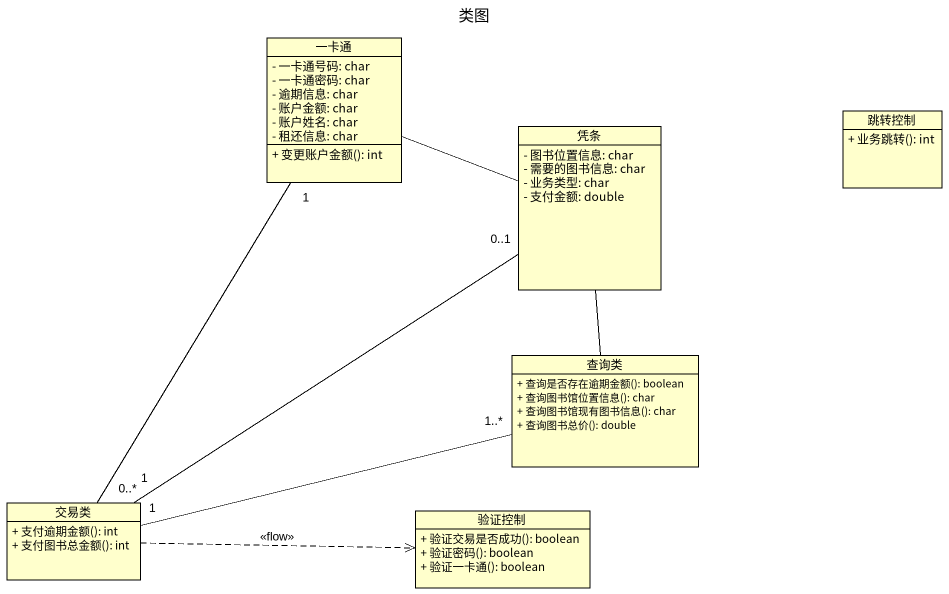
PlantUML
@startuml
title 类图
hide circle
hide empty members
skinparam classAttributeIconSize 0
class 一卡通 {
  - 一卡通号码: char
  - 一卡通密码: char
  - 逾期信息: char
  - 账户金额: char
  - 账户姓名: char
  - 租还信息: char
  + 变更账户金额(): int
}
class 凭条 {
  - 图书位置信息: char
  - 需要的图书信息: char
  - 业务类型: char
  - 支付金额: double
}
class 跳转控制 {
  + 业务跳转(): int
}
class 查询类 {
  + 查询是否存在逾期金额(): boolean
  + 查询图书馆位置信息(): char
  + 查询图书馆现有图书信息(): char
  + 查询图书总价(): double
}
class 交易类 {
  + 支付逾期金额(): int
  + 支付图书总金额(): int
}
class 验证控制 {
  + 验证交易是否成功(): boolean
  + 验证密码(): boolean
  + 验证一卡通(): boolean
}
一卡通 -right- 凭条
查询类 -up- 凭条
交易类 "0..*" -up- "1" 一卡通
交易类 "1" -up- "0..1" 凭条
交易类 "1" -right- "1..*" 查询类
交易类 .right.> 验证控制 : <<flow>>
@enduml
